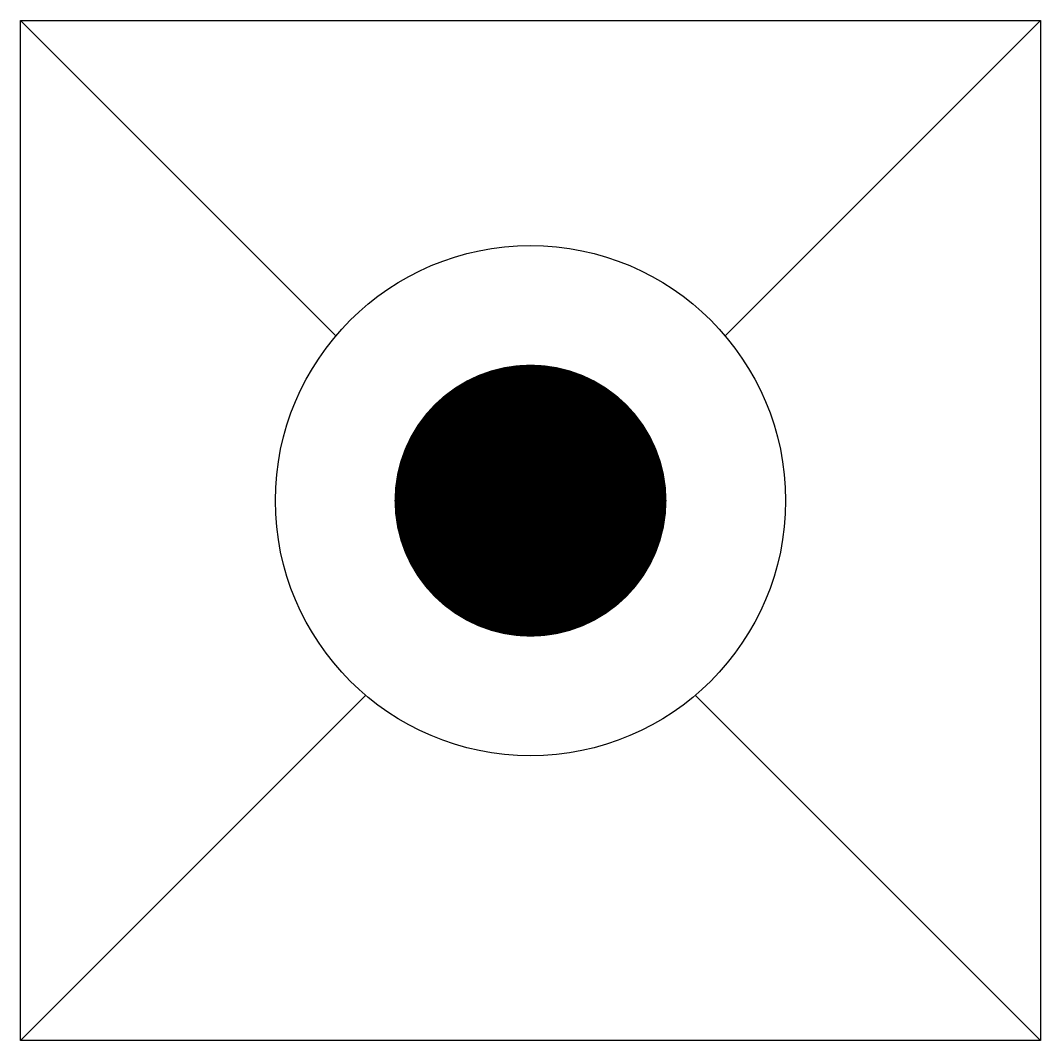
# Model space of a CAD drawing. Header units: millimetres. Extents: x -300 to 300, y -318 to 282.
import ezdxf

# ---------------------------------------------------------------- set-up
doc = ezdxf.new("R2010")
doc.units = ezdxf.units.MM

msp = doc.modelspace()

# ---------------------------------------------------------------- linework, layer by layer
at = {"color": 0, "linetype": 'ByBlock', "lineweight": -2}
for p, q in [((-300, 282.45), (-114.48, 96.93)), ((300, 282.45), (114.48, 96.93)), ((-96.93, -114.48), (-300, -317.55)), ((96.93, -114.48), (300, -317.55))]:
    msp.add_line(p, q, dxfattribs=at)
msp.add_lwpolyline([(-300, -317.55), (-300, 282.45), (300, 282.45), (300, -317.55)], close=True, dxfattribs=at)
at = {"color": 0, "linetype": 'ByBlock', "lineweight": -2, "const_width": 80}
msp.add_lwpolyline([(-40, 0, 1), (40, 0, 1)], format="xyb", close=True, dxfattribs=at)
at = {"color": 0, "linetype": 'ByBlock', "lineweight": -2}
msp.add_circle((0, 0), 150, dxfattribs=at)

doc.saveas('drawing.dxf')
